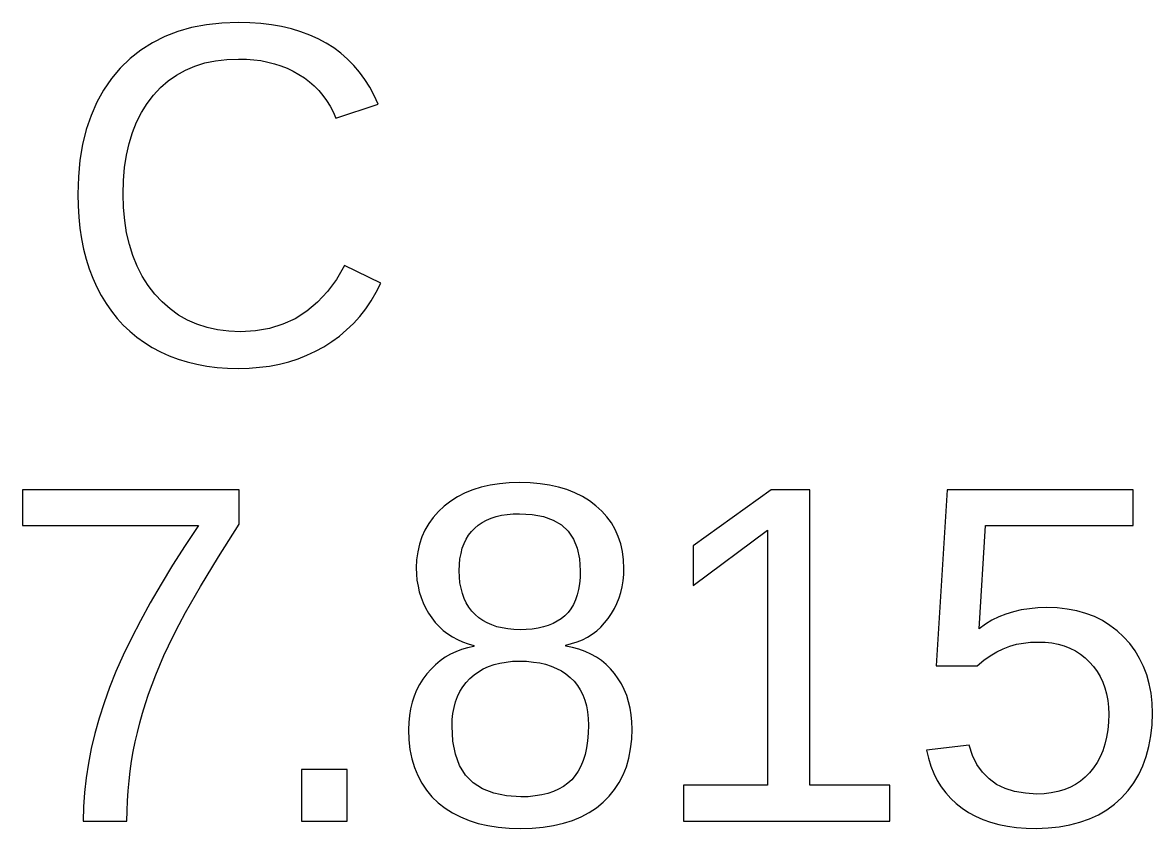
# Model space of a CAD drawing. Header units: metres. Extents: x -61 to 817, y 39 to 684.
# Drawn here: x 807.03 to 816.86, y 142.93 to 149.94 of the extents above; entities that cross this region are included whole.
import ezdxf

# ---------------------------------------------------------------- set-up
doc = ezdxf.new("R2010")
doc.units = ezdxf.units.M

msp = doc.modelspace()

# ---------------------------------------------------------------- linework, layer by layer
for p, q in [((808.384, 149.86), (808.271, 149.816)), ((808.505, 149.894), (808.384, 149.86)), ((808.633, 149.919), (808.505, 149.894)), ((808.768, 149.934), (808.633, 149.919)), ((808.91, 149.938), (808.768, 149.934)), ((809.01, 149.936), (808.91, 149.938)), ((809.107, 149.93), (809.01, 149.936)), ((809.199, 149.919), (809.107, 149.93)), ((809.288, 149.903), (809.199, 149.919)), ((809.373, 149.883), (809.288, 149.903)), ((809.454, 149.859), (809.373, 149.883)), ((809.532, 149.83), (809.454, 149.859)), ((808.164, 149.762), (808.064, 149.699)), ((808.271, 149.816), (808.164, 149.762)), ((809.605, 149.797), (809.532, 149.83)), ((809.675, 149.759), (809.605, 149.797)), ((809.742, 149.718), (809.675, 149.759)), ((808.064, 149.699), (807.971, 149.626)), ((809.804, 149.671), (809.742, 149.718)), ((809.862, 149.621), (809.804, 149.671)), ((807.971, 149.626), (807.885, 149.542)), ((808.451, 149.525), (808.533, 149.559)), ((808.533, 149.559), (808.621, 149.587)), ((808.621, 149.587), (808.713, 149.606)), ((808.713, 149.606), (808.811, 149.618)), ((808.811, 149.618), (808.914, 149.621)), ((808.914, 149.621), (808.981, 149.62)), ((808.981, 149.62), (809.045, 149.615)), ((809.045, 149.615), (809.108, 149.607)), ((809.108, 149.607), (809.168, 149.595)), ((809.168, 149.595), (809.226, 149.58)), ((809.226, 149.58), (809.282, 149.562)), ((809.282, 149.562), (809.336, 149.541)), ((809.916, 149.566), (809.862, 149.621)), ((809.966, 149.507), (809.916, 149.566)), ((807.885, 149.542), (807.808, 149.451)), ((808.302, 149.431), (808.374, 149.482)), ((808.374, 149.482), (808.451, 149.525)), ((809.336, 149.541), (809.388, 149.516)), ((809.388, 149.516), (809.438, 149.488)), ((809.438, 149.488), (809.486, 149.458)), ((809.486, 149.458), (809.531, 149.424)), ((810.012, 149.444), (809.966, 149.507)), ((807.808, 149.451), (807.739, 149.351)), ((808.173, 149.307), (808.235, 149.373)), ((808.235, 149.373), (808.302, 149.431)), ((809.531, 149.424), (809.572, 149.387)), ((809.572, 149.387), (809.611, 149.348)), ((810.054, 149.376), (810.012, 149.444)), ((810.092, 149.305), (810.054, 149.376)), ((807.739, 149.351), (807.68, 149.245)), ((808.118, 149.235), (808.173, 149.307)), ((809.611, 149.348), (809.647, 149.305)), ((809.647, 149.305), (809.679, 149.26)), ((809.679, 149.26), (809.709, 149.212)), ((810.126, 149.228), (810.092, 149.305)), ((807.68, 149.245), (807.63, 149.13)), ((808.069, 149.156), (808.118, 149.235)), ((809.709, 149.212), (809.736, 149.161)), ((809.736, 149.161), (809.759, 149.106)), ((809.759, 149.106), (810.126, 149.228)), ((807.63, 149.13), (807.589, 149.009)), ((807.991, 148.982), (808.027, 149.072)), ((808.027, 149.072), (808.069, 149.156)), ((807.589, 149.009), (807.557, 148.879)), ((807.962, 148.887), (807.991, 148.982)), ((807.557, 148.879), (807.534, 148.743)), ((807.939, 148.785), (807.962, 148.887)), ((807.922, 148.678), (807.939, 148.785)), ((807.534, 148.743), (807.52, 148.598)), ((807.913, 148.565), (807.922, 148.678)), ((807.52, 148.598), (807.515, 148.446)), ((807.909, 148.446), (807.913, 148.565)), ((807.515, 148.446), (807.517, 148.344)), ((807.913, 148.329), (807.909, 148.446)), ((807.517, 148.344), (807.524, 148.245)), ((807.923, 148.217), (807.913, 148.329)), ((807.524, 148.245), (807.534, 148.15)), ((807.94, 148.11), (807.923, 148.217)), ((807.534, 148.15), (807.548, 148.057)), ((807.964, 148.008), (807.94, 148.11)), ((807.548, 148.057), (807.566, 147.967)), ((807.994, 147.912), (807.964, 148.008)), ((807.566, 147.967), (807.589, 147.88)), ((808.032, 147.82), (807.994, 147.912)), ((807.589, 147.88), (807.615, 147.797)), ((807.615, 147.797), (807.646, 147.716)), ((808.076, 147.734), (808.032, 147.82)), ((809.835, 147.826), (809.764, 147.705)), ((810.152, 147.671), (809.835, 147.826)), ((807.646, 147.716), (807.68, 147.638)), ((808.127, 147.653), (808.076, 147.734)), ((809.764, 147.705), (809.686, 147.598)), ((807.68, 147.638), (807.719, 147.565)), ((808.184, 147.577), (808.127, 147.653)), ((809.686, 147.598), (809.6, 147.506)), ((810.067, 147.519), (810.111, 147.593)), ((810.111, 147.593), (810.152, 147.671)), ((807.719, 147.565), (807.762, 147.495)), ((807.762, 147.495), (807.808, 147.429)), ((808.248, 147.509), (808.184, 147.577)), ((808.317, 147.448), (808.248, 147.509)), ((809.6, 147.506), (809.507, 147.428)), ((810.019, 147.449), (810.067, 147.519)), ((807.808, 147.429), (807.858, 147.366)), ((808.39, 147.395), (808.317, 147.448)), ((808.468, 147.351), (808.39, 147.395)), ((809.507, 147.428), (809.406, 147.363)), ((809.967, 147.383), (810.019, 147.449)), ((807.858, 147.366), (807.911, 147.308)), ((807.911, 147.308), (807.968, 147.254)), ((808.551, 147.314), (808.468, 147.351)), ((808.639, 147.286), (808.551, 147.314)), ((809.299, 147.314), (809.183, 147.278)), ((809.406, 147.363), (809.299, 147.314)), ((809.853, 147.265), (809.912, 147.322)), ((809.912, 147.322), (809.967, 147.383)), ((807.968, 147.254), (808.029, 147.203)), ((808.029, 147.203), (808.094, 147.156)), ((808.731, 147.266), (808.639, 147.286)), ((808.828, 147.253), (808.731, 147.266)), ((808.93, 147.249), (808.828, 147.253)), ((809.061, 147.257), (808.93, 147.249)), ((809.183, 147.278), (809.061, 147.257)), ((809.725, 147.164), (809.791, 147.212)), ((809.791, 147.212), (809.853, 147.265)), ((808.094, 147.156), (808.162, 147.113)), ((808.162, 147.113), (808.234, 147.075)), ((809.583, 147.08), (809.655, 147.119)), ((809.655, 147.119), (809.725, 147.164)), ((808.234, 147.075), (808.309, 147.041)), ((808.309, 147.041), (808.387, 147.012)), ((808.387, 147.012), (808.467, 146.987)), ((809.351, 146.989), (809.431, 147.014)), ((809.431, 147.014), (809.508, 147.045)), ((809.508, 147.045), (809.583, 147.08)), ((808.467, 146.987), (808.55, 146.967)), ((808.55, 146.967), (808.637, 146.951)), ((808.637, 146.951), (808.726, 146.939)), ((808.726, 146.939), (808.818, 146.933)), ((808.818, 146.933), (808.912, 146.93)), ((808.912, 146.93), (809.005, 146.933)), ((809.005, 146.933), (809.095, 146.94)), ((809.095, 146.94), (809.183, 146.951)), ((809.183, 146.951), (809.268, 146.968)), ((809.268, 146.968), (809.351, 146.989)), ((811.182, 145.928), (811.101, 145.916)), ((811.267, 145.936), (811.182, 145.928)), ((811.357, 145.938), (811.267, 145.936)), ((811.448, 145.936), (811.357, 145.938)), ((811.535, 145.928), (811.448, 145.936)), ((811.618, 145.916), (811.535, 145.928)), ((808.919, 145.874), (807.035, 145.874)), ((807.035, 145.874), (807.035, 145.563)), ((808.919, 145.577), (808.919, 145.874)), ((810.883, 145.847), (810.818, 145.814)), ((810.951, 145.875), (810.883, 145.847)), ((811.024, 145.898), (810.951, 145.875)), ((811.101, 145.916), (811.024, 145.898)), ((811.696, 145.899), (811.618, 145.916)), ((811.769, 145.876), (811.696, 145.899)), ((811.839, 145.849), (811.769, 145.876)), ((811.904, 145.816), (811.839, 145.849)), ((813.544, 145.874), (812.867, 145.387)), ((813.881, 145.874), (813.544, 145.874)), ((813.881, 143.305), (813.881, 145.874)), ((815.075, 145.874), (814.98, 144.345)), ((816.695, 145.874), (815.075, 145.874)), ((816.695, 145.563), (816.695, 145.874)), ((810.702, 145.732), (810.651, 145.685)), ((810.758, 145.776), (810.702, 145.732)), ((810.818, 145.814), (810.758, 145.776)), ((811.964, 145.779), (811.904, 145.816)), ((812.021, 145.736), (811.964, 145.779)), ((812.072, 145.69), (812.021, 145.736)), ((810.606, 145.635), (810.567, 145.581)), ((810.651, 145.685), (810.606, 145.635)), ((811.07, 145.611), (811.11, 145.628)), ((811.11, 145.628), (811.153, 145.642)), ((811.153, 145.642), (811.2, 145.653)), ((811.2, 145.653), (811.249, 145.66)), ((811.249, 145.66), (811.301, 145.665)), ((811.301, 145.665), (811.357, 145.666)), ((811.357, 145.666), (811.467, 145.66)), ((811.467, 145.66), (811.565, 145.642)), ((811.565, 145.642), (811.65, 145.611)), ((812.117, 145.64), (812.072, 145.69)), ((812.156, 145.587), (812.117, 145.64)), ((807.035, 145.563), (808.566, 145.563)), ((808.566, 145.563), (808.449, 145.389)), ((808.738, 145.292), (808.919, 145.577)), ((810.534, 145.525), (810.507, 145.465)), ((810.567, 145.581), (810.534, 145.525)), ((810.938, 145.513), (810.967, 145.542)), ((810.967, 145.542), (810.998, 145.568)), ((810.998, 145.568), (811.032, 145.591)), ((811.032, 145.591), (811.07, 145.611)), ((811.65, 145.611), (811.722, 145.569)), ((811.722, 145.569), (811.78, 145.514)), ((812.189, 145.53), (812.156, 145.587)), ((812.216, 145.469), (812.189, 145.53)), ((812.867, 145.042), (813.513, 145.525)), ((813.513, 145.525), (813.513, 143.305)), ((815.354, 144.667), (815.408, 145.563)), ((815.408, 145.563), (816.695, 145.563)), ((810.507, 145.465), (810.486, 145.402)), ((810.874, 145.408), (810.892, 145.446)), ((810.892, 145.446), (810.914, 145.481)), ((810.914, 145.481), (810.938, 145.513)), ((811.78, 145.514), (811.826, 145.446)), ((811.826, 145.446), (811.859, 145.367)), ((812.238, 145.405), (812.216, 145.469)), ((808.449, 145.389), (808.34, 145.219)), ((810.471, 145.336), (810.462, 145.267)), ((810.486, 145.402), (810.471, 145.336)), ((810.848, 145.322), (810.859, 145.367)), ((810.859, 145.367), (810.874, 145.408)), ((811.859, 145.367), (811.878, 145.275)), ((812.253, 145.337), (812.238, 145.405)), ((812.262, 145.266), (812.253, 145.337)), ((812.867, 145.387), (812.867, 145.042)), ((808.582, 145.035), (808.738, 145.292)), ((810.462, 145.267), (810.459, 145.195)), ((810.834, 145.225), (810.839, 145.275)), ((810.839, 145.275), (810.848, 145.322)), ((811.878, 145.275), (811.885, 145.171)), ((812.265, 145.191), (812.262, 145.266)), ((808.34, 145.219), (808.239, 145.053)), ((810.459, 145.195), (810.46, 145.141)), ((810.46, 145.141), (810.465, 145.088)), ((810.833, 145.171), (810.834, 145.225)), ((810.834, 145.117), (810.833, 145.171)), ((811.885, 145.171), (811.883, 145.113)), ((812.258, 145.084), (812.263, 145.137)), ((812.263, 145.137), (812.265, 145.191)), ((808.239, 145.053), (808.145, 144.892)), ((808.451, 144.807), (808.582, 145.035)), ((810.465, 145.088), (810.474, 145.037)), ((810.474, 145.037), (810.485, 144.987)), ((810.839, 145.066), (810.834, 145.117)), ((810.848, 145.018), (810.839, 145.066)), ((811.878, 145.058), (811.87, 145.007)), ((811.883, 145.113), (811.878, 145.058)), ((812.238, 144.983), (812.25, 145.032)), ((812.25, 145.032), (812.258, 145.084)), ((810.485, 144.987), (810.5, 144.939)), ((810.5, 144.939), (810.518, 144.892)), ((810.86, 144.973), (810.848, 145.018)), ((810.875, 144.93), (810.86, 144.973)), ((811.858, 144.96), (811.843, 144.917)), ((811.87, 145.007), (811.858, 144.96)), ((812.204, 144.887), (812.223, 144.934)), ((812.223, 144.934), (812.238, 144.983)), ((808.145, 144.892), (808.059, 144.736)), ((810.518, 144.892), (810.54, 144.847)), ((810.54, 144.847), (810.564, 144.803)), ((810.894, 144.891), (810.875, 144.93)), ((810.916, 144.854), (810.894, 144.891)), ((810.942, 144.82), (810.916, 144.854)), ((811.804, 144.841), (811.779, 144.808)), ((811.825, 144.877), (811.804, 144.841)), ((811.843, 144.917), (811.825, 144.877)), ((812.157, 144.799), (812.182, 144.842)), ((812.182, 144.842), (812.204, 144.887)), ((815.791, 144.841), (815.72, 144.83)), ((815.865, 144.848), (815.791, 144.841)), ((815.942, 144.85), (815.865, 144.848)), ((816.033, 144.847), (815.942, 144.85)), ((816.12, 144.838), (816.033, 144.847)), ((816.203, 144.822), (816.12, 144.838)), ((808.396, 144.704), (808.451, 144.807)), ((810.564, 144.803), (810.593, 144.761)), ((810.593, 144.761), (810.624, 144.722)), ((810.971, 144.789), (810.942, 144.82)), ((811.003, 144.762), (810.971, 144.789)), ((811.038, 144.738), (811.003, 144.762)), ((811.075, 144.717), (811.038, 144.738)), ((811.719, 144.754), (811.685, 144.732)), ((811.751, 144.779), (811.719, 144.754)), ((811.779, 144.808), (811.751, 144.779)), ((812.097, 144.717), (812.129, 144.756)), ((812.129, 144.756), (812.157, 144.799)), ((815.465, 144.74), (815.408, 144.706)), ((815.524, 144.769), (815.465, 144.74)), ((815.587, 144.794), (815.524, 144.769)), ((815.652, 144.814), (815.587, 144.794)), ((815.72, 144.83), (815.652, 144.814)), ((816.282, 144.8), (816.203, 144.822)), ((816.356, 144.772), (816.282, 144.8)), ((816.426, 144.737), (816.356, 144.772)), ((816.492, 144.696), (816.426, 144.737)), ((808.059, 144.736), (807.981, 144.584)), ((808.346, 144.608), (808.396, 144.704)), ((810.624, 144.722), (810.657, 144.686)), ((810.657, 144.686), (810.693, 144.652)), ((810.693, 144.652), (810.732, 144.622)), ((811.116, 144.699), (811.075, 144.717)), ((811.159, 144.684), (811.116, 144.699)), ((811.205, 144.673), (811.159, 144.684)), ((811.254, 144.665), (811.205, 144.673)), ((811.306, 144.66), (811.254, 144.665)), ((811.361, 144.658), (811.306, 144.66)), ((811.416, 144.66), (811.361, 144.658)), ((811.468, 144.664), (811.416, 144.66)), ((811.518, 144.672), (811.468, 144.664)), ((811.564, 144.682), (811.518, 144.672)), ((811.607, 144.696), (811.564, 144.682)), ((811.648, 144.712), (811.607, 144.696)), ((811.685, 144.732), (811.648, 144.712)), ((811.989, 144.619), (812.028, 144.648)), ((812.028, 144.648), (812.064, 144.681)), ((812.064, 144.681), (812.097, 144.717)), ((815.408, 144.706), (815.354, 144.667)), ((816.554, 144.649), (816.492, 144.696)), ((816.611, 144.595), (816.554, 144.649)), ((807.981, 144.584), (807.91, 144.437)), ((808.303, 144.519), (808.346, 144.608)), ((810.732, 144.622), (810.773, 144.596)), ((810.773, 144.596), (810.816, 144.572)), ((810.816, 144.572), (810.861, 144.552)), ((810.861, 144.552), (810.909, 144.534)), ((811.81, 144.537), (811.858, 144.552)), ((811.858, 144.552), (811.904, 144.571)), ((811.904, 144.571), (811.948, 144.593)), ((811.948, 144.593), (811.989, 144.619)), ((815.679, 144.531), (815.739, 144.542)), ((815.739, 144.542), (815.802, 144.549)), ((815.802, 144.549), (815.866, 144.551)), ((815.866, 144.551), (815.927, 144.549)), ((815.927, 144.549), (815.986, 144.543)), ((815.986, 144.543), (816.041, 144.532)), ((816.664, 144.537), (816.611, 144.595)), ((808.264, 144.435), (808.303, 144.519)), ((810.756, 144.444), (810.71, 144.418)), ((810.804, 144.467), (810.756, 144.444)), ((810.853, 144.486), (810.804, 144.467)), ((810.905, 144.501), (810.853, 144.486)), ((810.96, 144.512), (810.905, 144.501)), ((810.909, 144.534), (810.96, 144.52)), ((810.96, 144.52), (810.96, 144.512)), ((811.759, 144.524), (811.81, 144.537)), ((811.759, 144.516), (811.759, 144.524)), ((811.818, 144.504), (811.759, 144.516)), ((811.874, 144.489), (811.818, 144.504)), ((811.927, 144.469), (811.874, 144.489)), ((811.977, 144.446), (811.927, 144.469)), ((812.025, 144.42), (811.977, 144.446)), ((815.451, 144.432), (815.507, 144.466)), ((815.507, 144.466), (815.564, 144.493)), ((815.564, 144.493), (815.621, 144.514)), ((815.621, 144.514), (815.679, 144.531)), ((816.041, 144.532), (816.094, 144.517)), ((816.094, 144.517), (816.144, 144.498)), ((816.144, 144.498), (816.191, 144.474)), ((816.191, 144.474), (816.235, 144.446)), ((816.235, 144.446), (816.276, 144.414)), ((816.71, 144.474), (816.664, 144.537)), ((816.75, 144.408), (816.71, 144.474)), ((807.91, 144.437), (807.847, 144.294)), ((808.193, 144.266), (808.264, 144.435)), ((810.626, 144.353), (810.587, 144.315)), ((810.667, 144.388), (810.626, 144.353)), ((810.71, 144.418), (810.667, 144.388)), ((811.087, 144.338), (811.135, 144.355)), ((811.135, 144.355), (811.186, 144.368)), ((811.186, 144.368), (811.24, 144.377)), ((811.24, 144.377), (811.297, 144.383)), ((811.297, 144.383), (811.357, 144.384)), ((811.357, 144.384), (811.418, 144.383)), ((811.418, 144.383), (811.477, 144.377)), ((811.477, 144.377), (811.532, 144.369)), ((811.532, 144.369), (811.584, 144.357)), ((811.584, 144.357), (811.633, 144.341)), ((812.069, 144.389), (812.025, 144.42)), ((812.11, 144.355), (812.069, 144.389)), ((812.148, 144.318), (812.11, 144.355)), ((814.98, 144.345), (815.338, 144.345)), ((815.338, 144.345), (815.395, 144.392)), ((815.395, 144.392), (815.451, 144.432)), ((816.276, 144.414), (816.314, 144.377)), ((816.314, 144.377), (816.349, 144.338)), ((816.784, 144.338), (816.75, 144.408)), ((807.847, 144.294), (807.792, 144.156)), ((808.131, 144.098), (808.193, 144.266)), ((810.551, 144.273), (810.517, 144.229)), ((810.587, 144.315), (810.551, 144.273)), ((810.925, 144.233), (810.961, 144.265)), ((810.961, 144.265), (811, 144.293)), ((811, 144.293), (811.042, 144.317)), ((811.042, 144.317), (811.087, 144.338)), ((811.633, 144.341), (811.679, 144.322)), ((811.679, 144.322), (811.722, 144.299)), ((811.722, 144.299), (811.761, 144.273)), ((811.761, 144.273), (811.798, 144.243)), ((812.184, 144.276), (812.148, 144.318)), ((812.216, 144.232), (812.184, 144.276)), ((816.349, 144.338), (816.38, 144.295)), ((816.38, 144.295), (816.407, 144.25)), ((816.407, 144.25), (816.43, 144.202)), ((816.812, 144.265), (816.784, 144.338)), ((816.833, 144.187), (816.812, 144.265)), ((807.792, 144.156), (807.743, 144.022)), ((810.488, 144.182), (810.462, 144.133)), ((810.517, 144.229), (810.488, 144.182)), ((810.839, 144.12), (810.863, 144.161)), ((810.863, 144.161), (810.892, 144.198)), ((810.892, 144.198), (810.925, 144.233)), ((811.798, 144.243), (811.831, 144.211)), ((811.831, 144.211), (811.86, 144.174)), ((811.86, 144.174), (811.885, 144.135)), ((812.244, 144.186), (812.216, 144.232)), ((812.268, 144.137), (812.244, 144.186)), ((816.43, 144.202), (816.448, 144.152)), ((816.448, 144.152), (816.463, 144.099)), ((816.849, 144.106), (816.833, 144.187)), ((808.103, 144.015), (808.131, 144.098)), ((810.441, 144.081), (810.423, 144.027)), ((810.462, 144.133), (810.441, 144.081)), ((810.8, 144.031), (810.817, 144.077)), ((810.817, 144.077), (810.839, 144.12)), ((811.885, 144.135), (811.907, 144.092)), ((811.907, 144.092), (811.924, 144.046)), ((812.289, 144.086), (812.268, 144.137)), ((812.306, 144.032), (812.289, 144.086)), ((816.463, 144.099), (816.473, 144.043)), ((816.858, 144.02), (816.849, 144.106)), ((807.743, 144.022), (807.701, 143.888)), ((808.077, 143.931), (808.103, 144.015)), ((810.409, 143.971), (810.399, 143.913)), ((810.423, 144.027), (810.409, 143.971)), ((810.777, 143.93), (810.787, 143.982)), ((810.787, 143.982), (810.8, 144.031)), ((811.924, 144.046), (811.938, 143.996)), ((811.938, 143.996), (811.948, 143.943)), ((812.319, 143.976), (812.306, 144.032)), ((812.328, 143.918), (812.319, 143.976)), ((816.473, 144.043), (816.479, 143.985)), ((816.479, 143.985), (816.481, 143.923)), ((816.861, 143.931), (816.858, 144.02)), ((807.701, 143.888), (807.664, 143.756)), ((808.054, 143.848), (808.077, 143.931)), ((810.399, 143.913), (810.394, 143.852)), ((810.77, 143.818), (810.772, 143.876)), ((810.772, 143.876), (810.777, 143.93)), ((811.948, 143.943), (811.954, 143.887)), ((811.954, 143.887), (811.956, 143.827)), ((812.334, 143.857), (812.328, 143.918)), ((812.336, 143.793), (812.334, 143.857)), ((816.479, 143.853), (816.473, 143.786)), ((816.481, 143.923), (816.479, 143.853)), ((816.858, 143.83), (816.861, 143.931)), ((807.664, 143.756), (807.632, 143.626)), ((808.014, 143.682), (808.033, 143.765)), ((808.033, 143.765), (808.054, 143.848)), ((810.394, 143.852), (810.392, 143.789)), ((810.392, 143.789), (810.395, 143.7)), ((810.777, 143.69), (810.77, 143.818)), ((811.954, 143.757), (811.948, 143.692)), ((811.956, 143.827), (811.954, 143.757)), ((812.333, 143.705), (812.336, 143.793)), ((816.473, 143.786), (816.463, 143.723)), ((816.848, 143.734), (816.858, 143.83)), ((807.997, 143.599), (808.014, 143.682)), ((810.395, 143.7), (810.404, 143.616)), ((810.799, 143.576), (810.777, 143.69)), ((811.948, 143.692), (811.939, 143.63)), ((812.323, 143.621), (812.333, 143.705)), ((816.448, 143.663), (816.43, 143.606)), ((816.463, 143.723), (816.448, 143.663)), ((816.831, 143.643), (816.848, 143.734)), ((807.632, 143.626), (807.607, 143.497)), ((807.983, 143.514), (807.997, 143.599)), ((810.404, 143.616), (810.42, 143.536)), ((810.836, 143.477), (810.799, 143.576)), ((811.927, 143.573), (811.911, 143.521)), ((811.939, 143.63), (811.927, 143.573)), ((812.308, 143.541), (812.323, 143.621)), ((815.266, 143.654), (814.897, 143.611)), ((814.897, 143.611), (814.914, 143.54)), ((815.296, 143.565), (815.266, 143.654)), ((815.335, 143.487), (815.296, 143.565)), ((816.43, 143.606), (816.407, 143.553)), ((816.808, 143.556), (816.831, 143.643)), ((807.607, 143.497), (807.587, 143.369)), ((807.971, 143.429), (807.983, 143.514)), ((810.42, 143.536), (810.443, 143.46)), ((810.443, 143.46), (810.471, 143.39)), ((810.888, 143.394), (810.836, 143.477)), ((811.891, 143.472), (811.868, 143.428)), ((811.911, 143.521), (811.891, 143.472)), ((812.258, 143.396), (812.286, 143.466)), ((812.286, 143.466), (812.308, 143.541)), ((814.914, 143.54), (814.935, 143.472)), ((814.935, 143.472), (814.96, 143.408)), ((815.383, 143.418), (815.335, 143.487)), ((816.381, 143.504), (816.35, 143.457)), ((816.407, 143.553), (816.381, 143.504)), ((816.742, 143.398), (816.778, 143.475)), ((816.778, 143.475), (816.808, 143.556)), ((807.587, 143.369), (807.572, 143.243)), ((807.961, 143.344), (807.971, 143.429)), ((809.858, 143.442), (809.462, 143.442)), ((809.462, 143.442), (809.462, 142.994)), ((809.858, 142.994), (809.858, 143.442)), ((810.471, 143.39), (810.506, 143.324)), ((810.954, 143.326), (810.888, 143.394)), ((811.841, 143.389), (811.811, 143.353)), ((811.868, 143.428), (811.841, 143.389)), ((812.224, 143.329), (812.258, 143.396)), ((814.96, 143.408), (814.99, 143.348)), ((815.44, 143.361), (815.383, 143.418)), ((816.277, 143.376), (816.235, 143.341)), ((816.315, 143.414), (816.277, 143.376)), ((816.35, 143.457), (816.315, 143.414)), ((816.699, 143.326), (816.742, 143.398)), ((807.953, 143.257), (807.961, 143.344)), ((810.506, 143.324), (810.548, 143.262)), ((811.036, 143.273), (810.954, 143.326)), ((811.132, 143.235), (811.036, 143.273)), ((811.697, 143.271), (811.652, 143.25)), ((811.739, 143.295), (811.697, 143.271)), ((811.777, 143.322), (811.739, 143.295)), ((811.811, 143.353), (811.777, 143.322)), ((812.137, 143.21), (812.184, 143.268)), ((812.184, 143.268), (812.224, 143.329)), ((813.513, 143.305), (812.784, 143.305)), ((812.784, 143.305), (812.784, 142.994)), ((814.577, 143.305), (813.881, 143.305)), ((814.577, 142.994), (814.577, 143.305)), ((814.99, 143.348), (815.025, 143.292)), ((815.025, 143.292), (815.063, 143.239)), ((815.505, 143.313), (815.44, 143.361)), ((815.58, 143.277), (815.505, 143.313)), ((815.663, 143.25), (815.58, 143.277)), ((816.092, 143.266), (816.038, 143.25)), ((816.143, 143.287), (816.092, 143.266)), ((816.191, 143.312), (816.143, 143.287)), ((816.235, 143.341), (816.191, 143.312)), ((816.649, 143.259), (816.699, 143.326)), ((807.572, 143.243), (807.564, 143.118)), ((807.944, 143.083), (807.947, 143.17)), ((807.947, 143.17), (807.953, 143.257)), ((810.548, 143.262), (810.595, 143.206)), ((810.595, 143.206), (810.65, 143.153)), ((811.243, 143.212), (811.132, 143.235)), ((811.369, 143.204), (811.243, 143.212)), ((811.433, 143.206), (811.369, 143.204)), ((811.493, 143.212), (811.433, 143.206)), ((811.55, 143.221), (811.493, 143.212)), ((811.603, 143.234), (811.55, 143.221)), ((811.652, 143.25), (811.603, 143.234)), ((812.085, 143.157), (812.137, 143.21)), ((815.063, 143.239), (815.107, 143.191)), ((815.107, 143.191), (815.154, 143.146)), ((815.756, 143.235), (815.663, 143.25)), ((815.857, 143.229), (815.756, 143.235)), ((815.921, 143.232), (815.857, 143.229)), ((815.981, 143.239), (815.921, 143.232)), ((816.038, 143.25), (815.981, 143.239)), ((816.531, 143.141), (816.593, 143.197)), ((816.593, 143.197), (816.649, 143.259)), ((807.564, 143.118), (807.561, 142.994)), ((807.943, 142.994), (807.944, 143.083)), ((810.65, 143.153), (810.709, 143.107)), ((810.709, 143.107), (810.774, 143.065)), ((811.893, 143.031), (811.962, 143.068)), ((811.962, 143.068), (812.026, 143.11)), ((812.026, 143.11), (812.085, 143.157)), ((815.154, 143.146), (815.206, 143.105)), ((815.206, 143.105), (815.262, 143.069)), ((815.262, 143.069), (815.323, 143.036)), ((816.391, 143.049), (816.464, 143.092)), ((816.464, 143.092), (816.531, 143.141)), ((807.561, 142.994), (807.943, 142.994)), ((809.462, 142.994), (809.858, 142.994)), ((810.774, 143.065), (810.844, 143.03)), ((810.844, 143.03), (810.918, 142.999)), ((810.918, 142.999), (810.998, 142.974)), ((810.998, 142.974), (811.082, 142.955)), ((811.653, 142.956), (811.738, 142.975)), ((811.738, 142.975), (811.818, 143)), ((811.818, 143), (811.893, 143.031)), ((812.784, 142.994), (814.577, 142.994)), ((815.323, 143.036), (815.387, 143.008)), ((815.387, 143.008), (815.454, 142.984)), ((815.454, 142.984), (815.526, 142.965)), ((816.144, 142.96), (816.231, 142.983)), ((816.231, 142.983), (816.314, 143.013)), ((816.314, 143.013), (816.391, 143.049)), ((811.082, 142.955), (811.171, 142.941)), ((811.171, 142.941), (811.266, 142.933)), ((811.266, 142.933), (811.365, 142.93)), ((811.365, 142.93), (811.466, 142.933)), ((811.466, 142.933), (811.562, 142.942)), ((811.562, 142.942), (811.653, 142.956)), ((815.526, 142.965), (815.601, 142.95)), ((815.601, 142.95), (815.68, 142.939)), ((815.68, 142.939), (815.763, 142.933)), ((815.763, 142.933), (815.85, 142.93)), ((815.85, 142.93), (815.953, 142.934)), ((815.953, 142.934), (816.051, 142.944)), ((816.051, 142.944), (816.144, 142.96))]:
    msp.add_line(p, q)

doc.saveas('drawing.dxf')
